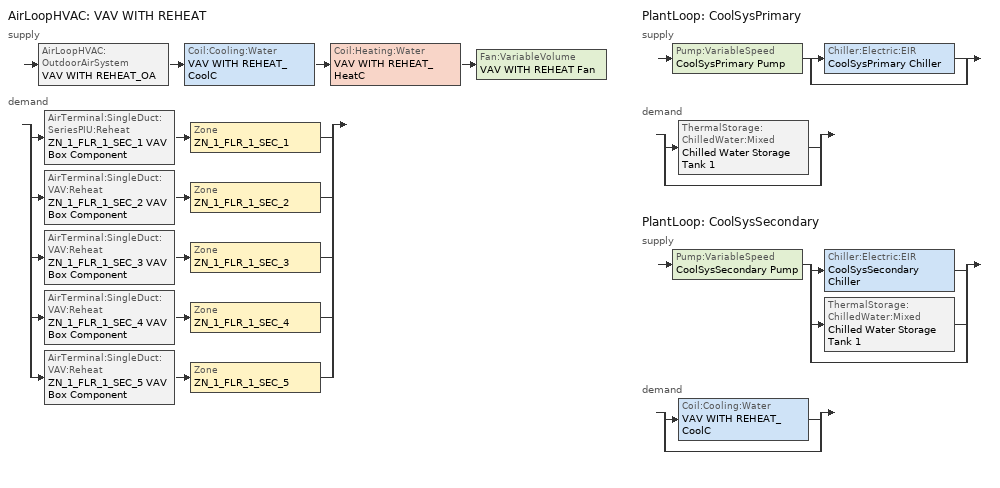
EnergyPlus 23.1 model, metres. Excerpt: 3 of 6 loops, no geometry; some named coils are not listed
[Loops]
AirLoopHVAC 'VAV WITH REHEAT'
 supply: AirLoopHVAC:OutdoorAirSystem 'VAV WITH REHEAT_OA' > Coil:Cooling:Water 'VAV WITH REHEAT_CoolC' > Coil:Heating:Water 'VAV WITH REHEAT_HeatC' > Fan:VariableVolume 'VAV WITH REHEAT Fan'
 demand: split
  | AirTerminal:SingleDuct:SeriesPIU:Reheat 'ZN_1_FLR_1_SEC_1 VAV Box Component' > Zone 'ZN_1_FLR_1_SEC_1'
  | AirTerminal:SingleDuct:VAV:Reheat 'ZN_1_FLR_1_SEC_2 VAV Box Component' > Zone 'ZN_1_FLR_1_SEC_2'
  | AirTerminal:SingleDuct:VAV:Reheat 'ZN_1_FLR_1_SEC_3 VAV Box Component' > Zone 'ZN_1_FLR_1_SEC_3'
  | AirTerminal:SingleDuct:VAV:Reheat 'ZN_1_FLR_1_SEC_4 VAV Box Component' > Zone 'ZN_1_FLR_1_SEC_4'
  | AirTerminal:SingleDuct:VAV:Reheat 'ZN_1_FLR_1_SEC_5 VAV Box Component' > Zone 'ZN_1_FLR_1_SEC_5'
PlantLoop 'CoolSysPrimary'
 supply: Pump:VariableSpeed 'CoolSysPrimary Pump' > split
  | Chiller:Electric:EIR 'CoolSysPrimary Chiller'
  | bypass
 demand: split
  | ThermalStorage:ChilledWater:Mixed 'Chilled Water Storage Tank 1'
  | bypass
PlantLoop 'CoolSysSecondary'
 supply: Pump:VariableSpeed 'CoolSysSecondary Pump' > split
  | Chiller:Electric:EIR 'CoolSysSecondary Chiller'
  | ThermalStorage:ChilledWater:Mixed 'Chilled Water Storage Tank 1'
  | bypass
 demand: split
  | Coil:Cooling:Water 'VAV WITH REHEAT_CoolC'
  | bypass
[AirLoopHVAC]
VAV WITH REHEAT: Design supply air flow rate=Autosize
[AirTerminal:SingleDuct:SeriesPIU:Reheat]
ZN_1_FLR_1_SEC_1 VAV Box Component: Availability schedule=ALWAYS_ON; Convergence tolerance=0.0001; Fan=Zone 1 PIU Fan; Maximum air flow rate=Autosize; Maximum hot water or steam flow rate=Autosize; Maximum primary air flow rate=Autosize; Minimum hot water or steam flow rate=0; Minimum primary air flow fraction=Autosize; Reheat coil=ZN_1_FLR_1_SEC_1 VAV Box Reheat Coil
[AirTerminal:SingleDuct:VAV:Reheat] Availability schedule=ALWAYS_ON; Constant minimum air flow fraction=0.3; Convergence tolerance=0.001; Damper heating action=ReverseWithLimits; Maximum air flow rate=Autosize; Maximum flow fraction during reheat=Autosize; Maximum flow per zone floor area during reheat=Autosize; Maximum hot water or steam flow rate=Autosize; Minimum hot water or steam flow rate=0; Zone minimum air flow input method=Constant
Name | Reheat coil
ZN_1_FLR_1_SEC_2 VAV Box Component | ZN_1_FLR_1_SEC_2 VAV Box Reheat Coil
ZN_1_FLR_1_SEC_3 VAV Box Component | ZN_1_FLR_1_SEC_3 VAV Box Reheat Coil
ZN_1_FLR_1_SEC_4 VAV Box Component | ZN_1_FLR_1_SEC_4 VAV Box Reheat Coil
ZN_1_FLR_1_SEC_5 VAV Box Component | ZN_1_FLR_1_SEC_5 VAV Box Reheat Coil
[Chiller:Electric:EIR] Chiller flow mode=NotModulated; Condenser type=WaterCooled; Cooling capacity function of temperature curve=Main Chiller RecipCapFT; Design heat recovery water flow rate=0; Electric input to cooling output ratio function of part load ratio curve=Main Chiller RecipEIRFPLR; Electric input to cooling output ratio function of temperature curve=Main Chiller RecipEIRFT; Fraction of compressor electric consumption rejected by condenser=1; Leaving chilled water lower temperature limit=5; Maximum part load ratio=1; Minimum part load ratio=0; Minimum unloading ratio=0.25; Optimum part load ratio=1; Reference capacity=Autosize; Reference cop=3.2; Reference entering condenser fluid temperature=29.4; Reference leaving chilled water temperature=6.67
Name | Reference chilled water flow rate | Reference condenser fluid flow rate
CoolSysPrimary Chiller | Autosize | Autosize
CoolSysSecondary Chiller | 0.0012396 | 0.0019379
[Coil:Cooling:Water]
VAV WITH REHEAT_CoolC: Availability schedule=ALWAYS_ON; Design air flow rate=Autosize; Design inlet air humidity ratio=Autosize; Design inlet air temperature=Autosize; Design inlet water temperature=Autosize; Design outlet air humidity ratio=Autosize; Design outlet air temperature=Autosize; Design water flow rate=Autosize; Heat exchanger configuration=CrossFlow; Type of analysis=SimpleAnalysis
[Coil:Heating:Water]
VAV WITH REHEAT_HeatC: Availability schedule=ALWAYS_ON; Maximum water flow rate=Autosize; Performance input method=UFactorTimesAreaAndDesignWaterFlowRate; Rated capacity=Autosize; Rated inlet air temperature=16.6; Rated inlet water temperature=82.2; Rated outlet air temperature=32.2; Rated outlet water temperature=71.1; U factor times area value=Autosize
[ComponentCost:LineItem]
Name | Cost per each | Item | Line item type | Quantity | Cost per unit of output capacity
Daylighting:ZN_1_FLR_1_SEC_1 | 1 | ZN_1_FLR_1_SEC_1 | Daylighting:Controls | 0
Daylighting:ZN_1_FLR_1_SEC_2 | 1 | ZN_1_FLR_1_SEC_2 | Daylighting:Controls | 0
Daylighting:ZN_1_FLR_1_SEC_3 | 1 | ZN_1_FLR_1_SEC_3 | Daylighting:Controls | 0
Daylighting:ZN_1_FLR_1_SEC_4 | 1 | ZN_1_FLR_1_SEC_4 | Daylighting:Controls | 0
Daylighting:ZN_1_FLR_1_SEC_5 | 1 | ZN_1_FLR_1_SEC_5 | Daylighting:Controls | 0
ELECTRIC EQUIPMENT:ZN_1_FLR_1_SEC_1:MiscPlug | 1 | ZN_1_FLR_1_SEC_1 | General | 2.602
ELECTRIC EQUIPMENT:ZN_1_FLR_1_SEC_2:MiscPlug | 1 | ZN_1_FLR_1_SEC_2 | General | 1.1332
ELECTRIC EQUIPMENT:ZN_1_FLR_1_SEC_3:MiscPlug | 1 | ZN_1_FLR_1_SEC_3 | General | 2.602
ELECTRIC EQUIPMENT:ZN_1_FLR_1_SEC_4:MiscPlug | 1 | ZN_1_FLR_1_SEC_4 | General | 1.1332
ELECTRIC EQUIPMENT:ZN_1_FLR_1_SEC_5:MiscPlug | 1 | ZN_1_FLR_1_SEC_5 | General | 5.3857
Infiltration:ZN_1_FLR_1_SEC_1 | 1 | ZN_1_FLR_1_SEC_1 | General | 0.0855
Infiltration:ZN_1_FLR_1_SEC_2 | 1 | ZN_1_FLR_1_SEC_2 | General | 0.0372
Infiltration:ZN_1_FLR_1_SEC_3 | 1 | ZN_1_FLR_1_SEC_3 | General | 0.0855
Infiltration:ZN_1_FLR_1_SEC_4 | 1 | ZN_1_FLR_1_SEC_4 | General | 0.0372
Infiltration:ZN_1_FLR_1_SEC_5 | 1 | ZN_1_FLR_1_SEC_5 | General | 0.1769
LIGHTING EQUIP:ZN_1_FLR_1_SEC_1 |  | ZN_1_FLR_1_SEC_1 | Lights |  | 1
LIGHTING EQUIP:ZN_1_FLR_1_SEC_2 |  | ZN_1_FLR_1_SEC_2 | Lights |  | 1
LIGHTING EQUIP:ZN_1_FLR_1_SEC_3 |  | ZN_1_FLR_1_SEC_3 | Lights |  | 1
LIGHTING EQUIP:ZN_1_FLR_1_SEC_4 |  | ZN_1_FLR_1_SEC_4 | Lights |  | 1
LIGHTING EQUIP:ZN_1_FLR_1_SEC_5 |  | ZN_1_FLR_1_SEC_5 | Lights |  | 1
People:ZN_1_FLR_1_SEC_1 | 1 | ZN_1_FLR_1_SEC_1 | General | 6.3309
People:ZN_1_FLR_1_SEC_2 | 1 | ZN_1_FLR_1_SEC_2 | General | 2.7571
People:ZN_1_FLR_1_SEC_3 | 1 | ZN_1_FLR_1_SEC_3 | General | 6.3309
People:ZN_1_FLR_1_SEC_4 | 1 | ZN_1_FLR_1_SEC_4 | General | 2.7571
People:ZN_1_FLR_1_SEC_5 | 1 | ZN_1_FLR_1_SEC_5 | General | 13.104
[Controller:MechanicalVentilation]
VAV WITH REHEAT_OAMechanical Ventilation: Availability schedule=ALWAYS_ON; Demand controlled ventilation=Yes; System outdoor air method=Standard62.1VentilationRateProcedure; Zone maximum outdoor air fraction=1; Zone or zonelist name 1=ZN_1_FLR_1_SEC_1; Design specification outdoor air object name 1=CM DSOA ZN_1_FLR_1_SEC_1; Design specification zone air distribution object name 1=ZoneAirDistribution; Zone or zonelist name 2=ZN_1_FLR_1_SEC_2; Design specification outdoor air object name 2=CM DSOA ZN_1_FLR_1_SEC_2; Design specification zone air distribution object name 2=ZoneAirDistribution; Zone or zonelist name 3=ZN_1_FLR_1_SEC_3; Design specification outdoor air object name 3=CM DSOA ZN_1_FLR_1_SEC_3; Design specification zone air distribution object name 3=ZoneAirDistribution; Zone or zonelist name 4=ZN_1_FLR_1_SEC_4; Design specification outdoor air object name 4=CM DSOA ZN_1_FLR_1_SEC_4; Design specification zone air distribution object name 4=ZoneAirDistribution; Zone or zonelist name 5=ZN_1_FLR_1_SEC_5; Design specification outdoor air object name 5=CM DSOA ZN_1_FLR_1_SEC_5; Design specification zone air distribution object name 5=ZoneAirDistribution
[Controller:OutdoorAir]
VAV WITH REHEAT_OA_Controller: Economizer control action type=ModulateFlow; Economizer control type=NoEconomizer; Economizer maximum limit dry bulb temperature=19; Economizer maximum limit enthalpy=32000; Economizer minimum limit dry bulb temperature=0; Lockout type=NoLockout; Maximum outdoor air flow rate=Autosize; Mechanical ventilation controller=VAV WITH REHEAT_OAMechanical Ventilation; Minimum limit type=FixedMinimum; Minimum outdoor air flow rate=0
[Controller:WaterCoil] Actuator variable=Flow; Control variable=Temperature; Maximum actuated flow=Autosize; Minimum actuated flow=0
Name | Action | Controller convergence tolerance
VAV WITH REHEAT_CoolC_Controller | Reverse
VAV WITH REHEAT_HeatC_Controller | Normal | 0.0001
[DesignSpecification:OutdoorAir] Outdoor air flow per zone floor area=0
Name | Outdoor air flow per person | Outdoor air method | Outdoor air flow per zone
CM DSOA ZN_1_FLR_1_SEC_1; CM DSOA ZN_1_FLR_1_SEC_2; CM DSOA ZN_1_FLR_1_SEC_3; CM DSOA ZN_1_FLR_1_SEC_4; CM DSOA ZN_1_FLR_1_SEC_5 | 0.01 | Sum
SZ DSOA ZN_1_FLR_1_SEC_1; SZ DSOA ZN_1_FLR_1_SEC_2; SZ DSOA ZN_1_FLR_1_SEC_3; SZ DSOA ZN_1_FLR_1_SEC_4; SZ DSOA ZN_1_FLR_1_SEC_5 | 0.00944 | Flow/Person | 0
[DesignSpecification:ZoneAirDistribution]
ZoneAirDistribution: Zone air distribution effectiveness in cooling mode=1.2; Zone air distribution effectiveness in heating mode=0.8; Zone secondary recirculation fraction=0.1
[Fan:ConstantVolume]
Zone 1 PIU Fan: Availability schedule=ALWAYS_ON; Fan total efficiency=0.5; Maximum flow rate=Autosize; Motor efficiency=0.9; Motor in airstream fraction=1; Pressure rise=50
[Fan:VariableVolume]
VAV WITH REHEAT Fan: Availability schedule=HVACOperationSchd; Fan power coefficient 1=0.350712; Fan power coefficient 2=0.308505; Fan power coefficient 3=-0.541374; Fan power coefficient 4=0.871988; Fan power coefficient 5=0; Fan power minimum flow fraction=0.25; Fan power minimum flow rate input method=Fraction; Fan total efficiency=0.4; Maximum flow rate=Autosize; Motor efficiency=0.9; Motor in airstream fraction=1; Pressure rise=500
[PlantEquipmentList]
CoolSysPrimary Equipment List: CoolSysPrimary Chiller, Chiller:Electric:EIR
CoolSysSecondary Chiller supply: CoolSysSecondary Chiller, Chiller:Electric:EIR
CoolSysSecondary TES supply: Chilled Water Storage Tank 1, ThermalStorage:ChilledWater:Mixed
[PlantEquipmentOperation:CoolingLoad] Load range 1 lower limit=0
Name | Load range 1 upper limit | Range 1 equipment list | Load range 2 lower limit | Load range 2 upper limit | Range 2 equipment list
CoolSysPrimary Operation Scheme | 1e+14 | CoolSysPrimary Equipment List
CoolSysSecondary Operation Scheme | 25000 | CoolSysSecondary TES supply | 25000 | 10000000 | CoolSysSecondary Chiller supply
[PlantEquipmentOperationSchemes] Control scheme 1 schedule=PlantOnSched
Name | Control scheme 1
CoolSysPrimary Loop Operation Scheme List | CoolSysPrimary Operation Scheme
CoolSysSecondary Loop Operation Scheme List | CoolSysSecondary Operation Scheme
[PlantLoop] Fluid type=Water; Load distribution scheme=Optimal; Maximum loop flow rate=Autosize; Maximum loop temperature=98; Minimum loop flow rate=0; Minimum loop temperature=1; Plant loop volume=Autocalculate
Name | Plant equipment operation scheme
CoolSysPrimary | CoolSysPrimary Loop Operation Scheme List
CoolSysSecondary | CoolSysSecondary Loop Operation Scheme List
[Pump:VariableSpeed] Design maximum flow rate=Autosize; Design minimum flow rate=0; Design power consumption=Autosize; Design pump head=15000; Fraction of motor inefficiencies to fluid stream=0; Motor efficiency=0.9; Pump control type=Intermittent; Coefficient 1 of the part load performance curve=0; Coefficient 2 of the part load performance curve=1; Coefficient 3 of the part load performance curve=0; Coefficient 4 of the part load performance curve=0
CoolSysPrimary Pump; CoolSysSecondary Pump
[SetpointManager:MixedAir] Control variable=Temperature
Name | Setpoint node or nodelist
VAV WITH REHEAT_CoolC SAT Manager | VAV WITH REHEAT_CoolC-VAV WITH REHEAT_HeatCNode
VAV WITH REHEAT_HeatC SAT Manager | VAV WITH REHEAT_HeatC-VAV WITH REHEAT FanNode
VAV WITH REHEAT_OAMixed Air Temp Manager | VAV WITH REHEAT_OA-VAV WITH REHEAT_CoolCNode
[SetpointManager:OutdoorAirReset]
VAV WITH REHEAT_CoolC SAT setpoint: Control variable=Temperature; Outdoor high temperature=21; Outdoor low temperature=15.5; Setpoint at outdoor high temperature=13.8; Setpoint at outdoor low temperature=16.5; Setpoint node or nodelist=VAV WITH REHEAT Supply Equipment Outlet Node
[SetpointManager:Scheduled] Control variable=Temperature
Name | Schedule | Setpoint node or nodelist
CoolSysPrimary Loop Setpoint Manager | CW-Primary-Loop-Temp-Schedule | CoolSysPrimary Supply Outlet Node
CoolSysSecondary Loop Setpoint Manager | CW-Secondary-Loop-Temp-Schedule | CoolSysSecondary Supply Outlet Node
[Sizing:Plant] Loop type=Cooling
Name | Design loop exit temperature | Loop design temperature difference
CoolSysPrimary | 6.67 | 5
CoolSysSecondary | 7.5 | 4.5
[Sizing:System]
VAV WITH REHEAT: 100 outdoor air in cooling=No; 100 outdoor air in heating=No; Central cooling capacity control method=VAV; Central cooling design supply air humidity ratio=0.0085; Central cooling design supply air temperature=13.8; Central heating design supply air humidity ratio=0.008; Central heating design supply air temperature=16.7; Central heating maximum system air flow ratio=0.3; Cooling design capacity=Autosize; Cooling design capacity method=CoolingDesignCapacity; Cooling supply air flow rate=0; Cooling supply air flow rate method=DesignDay; Design outdoor air flow rate=Autosize; Heating design capacity=Autosize; Heating design capacity method=HeatingDesignCapacity; Heating supply air flow rate=0; Heating supply air flow rate method=DesignDay; Precool design humidity ratio=0.008; Precool design temperature=12.8; Preheat design humidity ratio=0.008; Preheat design temperature=-10; System outdoor air method=Standard62.1VentilationRateProcedure; Type of load to size on=Sensible; Type of zone sum to use=NonCoincident; Zone maximum outdoor air fraction=1
[Sizing:Zone] Account for dedicated outdoor air system=No; Cooling design air flow method=DesignDay; Cooling design air flow rate=0; Cooling minimum air flow=0; Cooling minimum air flow fraction=0; Dedicated outdoor air high setpoint temperature for design=Autosize; Dedicated outdoor air low setpoint temperature for design=Autosize; Dedicated outdoor air system control strategy=NeutralSupplyAir; Design specification zone air distribution object=ZoneAirDistribution; Heating design air flow method=DesignDay; Heating design air flow rate=0; Zone cooling design supply air humidity ratio=0.0085; Zone cooling design supply air temperature=15; Zone cooling design supply air temperature input method=SupplyAirTemperature; Zone cooling sizing factor=0; Zone heating design supply air humidity ratio=0.008; Zone heating design supply air temperature=40; Zone heating design supply air temperature input method=SupplyAirTemperature; Zone heating sizing factor=0
Name | Design specification outdoor air object
ZN_1_FLR_1_SEC_1 | SZ DSOA ZN_1_FLR_1_SEC_1
ZN_1_FLR_1_SEC_2 | SZ DSOA ZN_1_FLR_1_SEC_2
ZN_1_FLR_1_SEC_3 | SZ DSOA ZN_1_FLR_1_SEC_3
ZN_1_FLR_1_SEC_4 | SZ DSOA ZN_1_FLR_1_SEC_4
ZN_1_FLR_1_SEC_5 | SZ DSOA ZN_1_FLR_1_SEC_5
[ThermalStorage:ChilledWater:Mixed]
Chilled Water Storage Tank 1: Ambient temperature indicator=Zone; Ambient temperature zone=ZN_1_FLR_1_SEC_5; Deadband temperature difference=2.5; Heat gain coefficient from ambient temperature=5; Minimum temperature limit=1; Nominal cooling capacity=50000; Setpoint temperature schedule=CW-Tank-Temp-Schedule; Source side availability schedule=TES Charge Schedule; Source side design flow rate=Autosize; Source side heat transfer effectiveness=1; Tank recovery time=4; Tank volume=50; Use side availability schedule=ALWAYS_ON; Use side design flow rate=Autosize; Use side heat transfer effectiveness=1
[ThermostatSetpoint:DualSetpoint] Cooling setpoint temperature schedule=ClgSetP_Sch; Heating setpoint temperature schedule=HtgSetP_Sch
ZN_1_FLR_1_SEC_1 DualSPSched; ZN_1_FLR_1_SEC_2 DualSPSched; ZN_1_FLR_1_SEC_3 DualSPSched; ZN_1_FLR_1_SEC_4 DualSPSched; ZN_1_FLR_1_SEC_5 DualSPSched
[ZoneControl:Thermostat] Control type schedule=Dual Zone Control Type Sched
Name | Zone or zonelist | Control 1
ZN_1_FLR_1_SEC_1 Thermostat | ZN_1_FLR_1_SEC_1 | ZN_1_FLR_1_SEC_1 DualSPSched
ZN_1_FLR_1_SEC_2 Thermostat | ZN_1_FLR_1_SEC_2 | ZN_1_FLR_1_SEC_2 DualSPSched
ZN_1_FLR_1_SEC_3 Thermostat | ZN_1_FLR_1_SEC_3 | ZN_1_FLR_1_SEC_3 DualSPSched
ZN_1_FLR_1_SEC_4 Thermostat | ZN_1_FLR_1_SEC_4 | ZN_1_FLR_1_SEC_4 DualSPSched
ZN_1_FLR_1_SEC_5 Thermostat | ZN_1_FLR_1_SEC_5 | ZN_1_FLR_1_SEC_5 DualSPSched
[Zone equipment]
ZN_1_FLR_1_SEC_1: ZN_1_FLR_1_SEC_1 VAV Box Component
ZN_1_FLR_1_SEC_2: ZN_1_FLR_1_SEC_2 VAV Box Component
ZN_1_FLR_1_SEC_3: ZN_1_FLR_1_SEC_3 VAV Box Component
ZN_1_FLR_1_SEC_4: ZN_1_FLR_1_SEC_4 VAV Box Component
ZN_1_FLR_1_SEC_5: ZN_1_FLR_1_SEC_5 VAV Box Component
[Curve:Biquadratic] Input unit type for x=Temperature; Input unit type for y=Temperature; Maximum value of x=10; Maximum value of y=35; Minimum value of x=5; Minimum value of y=24; Output unit type=Dimensionless
Name | Coefficient1 constant | Coefficient2 x | Coefficient3 x 2 | Coefficient4 y | Coefficient5 y 2 | Coefficient6 x y
Main Chiller RecipCapFT | 0.507883 | 0.145228 | -0.00625644 | -0.0011178 | -0.0001296 | -0.00028188
Main Chiller RecipEIRFT | 1.03076 | -0.103536 | 0.00710208 | 0.0093186 | 0.00031752 | -0.00104328
[Curve:Quadratic]
Main Chiller RecipEIRFPLR: Maximum value of x=1; Minimum value of x=0; Coefficient1 constant=0.088065; Coefficient2 x=1.137742; Coefficient3 x 2=-0.225806
[Schedule:Compact]
ALWAYS_ON; PlantOnSched: Through: 12/31, For: AllDays, Until: 24:00, 1
CLGSETP_SCH: Through: 12/31, For: Weekdays SummerDesignDay, Until: 06:00, 33, Until: 22:00, 24, Until: 24:00, 33, For: Saturday, Until: 06:00, 33, Until: 18:00, 24, Until: 24:00, 33, For WinterDesignDay, Until: 24:00, 33, For: Sunday Holidays AllOtherDays, Until: 24:00, 33
CW-Primary-Loop-Temp-Schedule: Through: 12/31, For: AllDays, Until: 24:00, 6.7
CW-Secondary-Loop-Temp-Schedule: Through: 12/31, For: AllDays, Until: 24:00, 8.5
CW-Tank-Temp-Schedule: Through: 12/31, For: AllDays, Until: 24:00, 7.5
Dual Zone Control Type Sched: Through: 12/31, For: AllDays, Until: 24:00, 4
HTGSETP_SCH: Through: 12/31, For: Weekdays WinterDesignDay, Until: 06:00, 13, Until: 22:00, 21, Until: 24:00, 13, For SummerDesignDay, Until: 24:00, 13, For: Saturday, Until: 06:00, 13, Until: 18:00, 21, Until: 24:00, 13, For: Sunday Holidays AllOtherDays, Until: 24:00, 13
HVACOperationSchd: Through: 12/31, For: Weekdays SummerDesignDay, Until: 06:00, 0, Until: 22:00, 1, Until: 24:00, 0, For: Saturday WinterDesignDay, Until: 06:00, 0, Until: 18:00, 1, Until: 24:00, 0, For: Sunday Holidays AllOtherDays, Until: 24:00, 0
TES Charge Schedule: Through: 12/31, For: Weekdays SummerDesignDay, Until: 10:00, 1, Until: 17:00, 0, Until: 24:00, 1, For: Saturday WinterDesignDay, Until: 12:00, 1, Until: 18:00, 0, Until: 24:00, 1, For: Sunday Holidays AllOtherDays, Until: 24:00, 1
